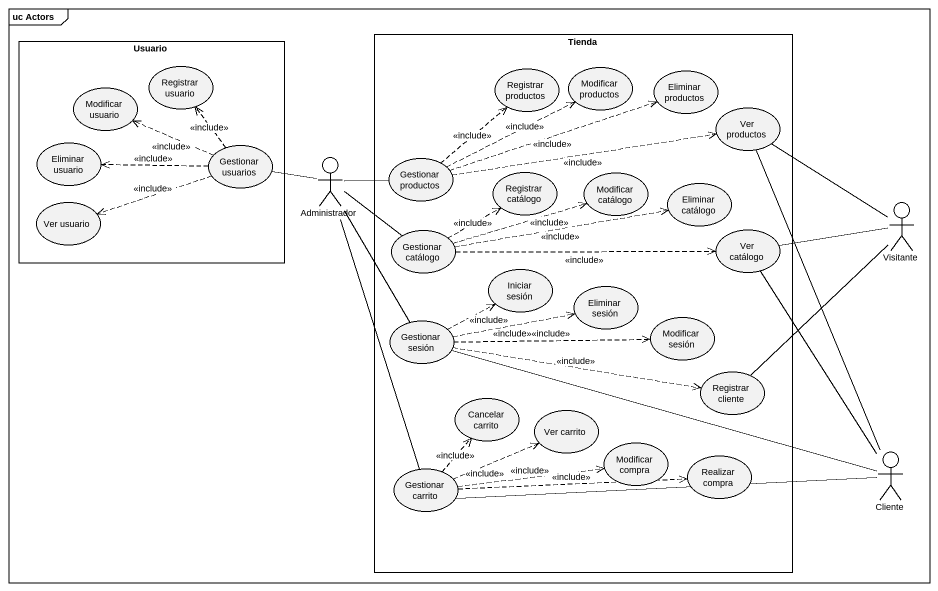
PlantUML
@startuml
mainframe uc Actors
rectangle Usuario {
  usecase "Registrar usuario" as Registrar_usuario
  usecase "Modificar usuario" as Modificar_usuario
  usecase "Eliminar usuario" as Eliminar_usuario
  usecase "Gestionar usuarios" as Gestionar_usuarios
  usecase "Ver usuario" as Ver_usuario
}
rectangle Tienda {
  usecase "Registrar productos" as Registrar_productos
  usecase "Modificar productos" as Modificar_productos
  usecase "Eliminar productos" as Eliminar_productos
  usecase "Ver productos" as Ver_productos
  usecase "Gestionar productos" as Gestionar_productos
  usecase "Registrar catálogo" as Registrar_catálogo
  usecase "Modificar catálogo" as Modificar_catálogo
  usecase "Eliminar catálogo" as Eliminar_catálogo
  usecase "Gestionar catálogo" as Gestionar_catálogo
  usecase "Ver catálogo" as Ver_catálogo
  usecase "Iniciar sesión" as Iniciar_sesión
  usecase "Eliminar sesión" as Eliminar_sesión
  usecase "Gestionar sesión" as Gestionar_sesión
  usecase "Modificar sesión" as Modificar_sesión
  usecase "Registrar cliente" as Registrar_cliente
  usecase "Cancelar carrito" as Cancelar_carrito
  usecase "Ver carrito" as Ver_carrito
  usecase "Modificar compra" as Modificar_compra
  usecase "Realizar compra" as Realizar_compra
  usecase "Gestionar carrito" as Gestionar_carrito
}
actor Administrador
actor Visitante
actor Cliente
Gestionar_usuarios .up.> Registrar_usuario : <<include>>
Gestionar_usuarios .left.> Modificar_usuario : <<include>>
Gestionar_usuarios .left.> Eliminar_usuario : <<include>>
Gestionar_usuarios .left.> Ver_usuario : <<include>>
Administrador -left- Gestionar_usuarios
Administrador -right- Gestionar_productos
Administrador -right- Gestionar_catálogo
Administrador -- Gestionar_sesión
Administrador -- Gestionar_carrito
Gestionar_productos .up.> Registrar_productos : <<include>>
Gestionar_productos .right.> Modificar_productos : <<include>>
Gestionar_productos .right.> Eliminar_productos : <<include>>
Gestionar_productos .right.> Ver_productos : <<include>>
Visitante -up- Ver_productos
Visitante -left- Ver_catálogo
Visitante -- Registrar_cliente
Gestionar_catálogo .right.> Registrar_catálogo : <<include>>
Gestionar_catálogo .right.> Modificar_catálogo : <<include>>
Gestionar_catálogo .right.> Eliminar_catálogo : <<include>>
Gestionar_catálogo .right.> Ver_catálogo : <<include>>
Gestionar_sesión .right.> Iniciar_sesión : <<include>>
Gestionar_sesión .right.> Eliminar_sesión : <<include>>
Gestionar_sesión .right.> Modificar_sesión : <<include>>
Gestionar_sesión .right.> Registrar_cliente : <<include>>
Cliente -up- Ver_productos
Cliente -up- Ver_catálogo
Cliente -left- Gestionar_sesión
Cliente -left- Gestionar_carrito
Gestionar_carrito .up.> Cancelar_carrito : <<include>>
Gestionar_carrito .right.> Ver_carrito : <<include>>
Gestionar_carrito .right.> Modificar_compra : <<include>>
Gestionar_carrito .right.> Realizar_compra : <<include>>
@enduml
